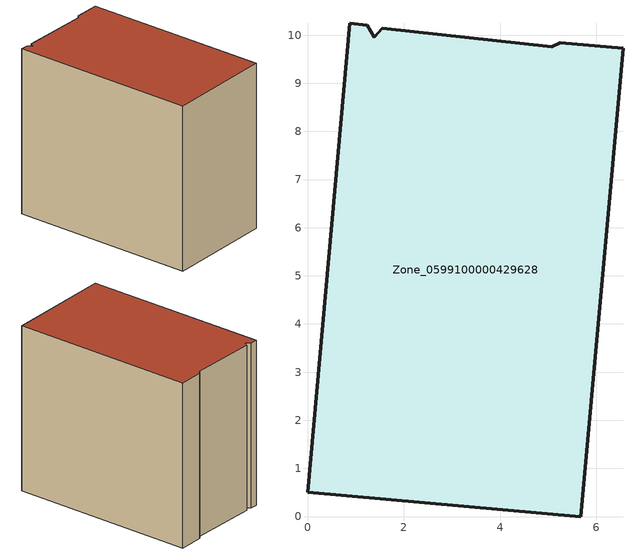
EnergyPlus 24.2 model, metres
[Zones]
Zone_0599100000429628
 floor ground (C_G): 5.08,9.76 5.25,9.85 6.55,9.73 5.68,0 0,0.51 0.88,10.24 1.25,10.21 1.39,9.96 1.55,10.14 z0
 wall outside (C_F): 5.08,9.76 1.55,10.14 1.39,9.96 1.25,10.21 0.88,10.24 0,0.51 5.68,0 6.55,9.73 5.25,9.85 5.08,9.76 z0:8.85
 roof outside (C_R): 5.25,9.85 5.08,9.76 1.55,10.14 1.39,9.96 1.25,10.21 0.88,10.24 0,0.51 5.68,0 6.55,9.73 z8.85
[BUILDING]
Pand.0599100000429628: North Axis=0; Terrain=City; Loads Convergence Tolerance Value=0.04; Temperature Convergence Tolerance Value=0.4; Solar Distribution=FullExterior; Maximum Number of Warmup Days=25; Minimum Number of Warmup Days=1
[Site:Location]
Rotterdam.The.Hague.AP_ZH_NLD Design_Conditions: Latitude=51.96; Longitude=4.45; Time Zone=1; Elevation=-4.5
[SITE:GROUNDTEMPERATURE:BUILDINGSURFACE]
18, 18, 18, 18, 18, 18, 18, 18, 18, 18, 18, 18
[MATERIAL] Thermal Absorptance=0.9; Solar Absorptance=0.7; Visible Absorptance=0.7
Name | Roughness | Thickness | Conductivity | Density | Specific Heat
G.TI.2006-2014 | MediumSmooth | 0.15 | 0.06 | 540 | 1210
F.TI.2006-2014 | Rough | 0.3 | 0.12 | 1920 | 840
R.TI.2006-2014 | MediumRough | 0.2 | 0.08 | 1500 | 1000
[CONSTRUCTION]
C_G: G.TI.2006-2014
C_F: F.TI.2006-2014
C_R: R.TI.2006-2014
[ZONE]
Zone_0599100000429628: Type=1; Multiplier=1; Ceiling Height=Autocalculate; Volume=Autocalculate; Floor Area=autocalculate; Part of Total Floor Area=Yes
[ZONEINFILTRATION:DESIGNFLOWRATE]
Infil_Zone_0599100000429628: Zone or ZoneList or Space or SpaceList=Zone_0599100000429628; Schedule=AlwaysOn; Design Flow Rate Calculation Method=Flow/Area; Flow Rate per Floor Area=0.0015; Constant Term Coefficient=1; Temperature Term Coefficient=0; Velocity Term Coefficient=0; Velocity Squared Term Coefficient=0
[HVACTEMPLATE:ZONE:IDEALLOADSAIRSYSTEM]
Zone_0599100000429628: Maximum Heating Supply Air Temperature=50; Minimum Cooling Supply Air Temperature=13; Maximum Heating Supply Air Humidity Ratio=0.0156; Minimum Cooling Supply Air Humidity Ratio=0.0077; Heating Limit=NoLimit; Cooling Limit=NoLimit; Dehumidification Control Type=ConstantSensibleHeatRatio; Cooling Sensible Heat Ratio=0.7; Dehumidification Setpoint=60; Humidification Control Type=None; Humidification Setpoint=30; Outdoor Air Method=None; Outdoor Air Flow Rate per Person=0.00944; Outdoor Air Flow Rate per Zone Floor Area=0; Outdoor Air Flow Rate per Zone=0; Demand Controlled Ventilation Type=None; Outdoor Air Economizer Type=NoEconomizer; Heat Recovery Type=None; Sensible Heat Recovery Effectiveness=0.7; Latent Heat Recovery Effectiveness=0.65
[ZONECONTROL:THERMOSTAT]
ThermostatControl_Zone_0599100000429628: Zone or ZoneList=Zone_0599100000429628; Control Type Schedule=DualSetpointControlType; Control 1=Thermostat_Zone_0599100000429628; Temperature Difference Between Cutout And Setpoint=0
[THERMOSTATSETPOINT:DUALSETPOINT]
Thermostat_Zone_0599100000429628: Heating Setpoint Temperature Schedule=HeatingSetpoint_Zone_0599100000429628; Cooling Setpoint Temperature Schedule=CoolingSetpoint_Zone_0599100000429628
[SCHEDULE:COMPACT]
HeatingSetpoint_Zone_0599100000429628: Through: 12/31, For: AllDays, Until: 24:00, 21
CoolingSetpoint_Zone_0599100000429628: Through: 12/31, For: AllDays, Until: 24:00, 24
DualSetpointControlType: Through: 12/31, For: AllDays, Until: 24:00, 4
AlwaysOn: Through: 12/31, For: AllDays, Until: 24:00, 1
